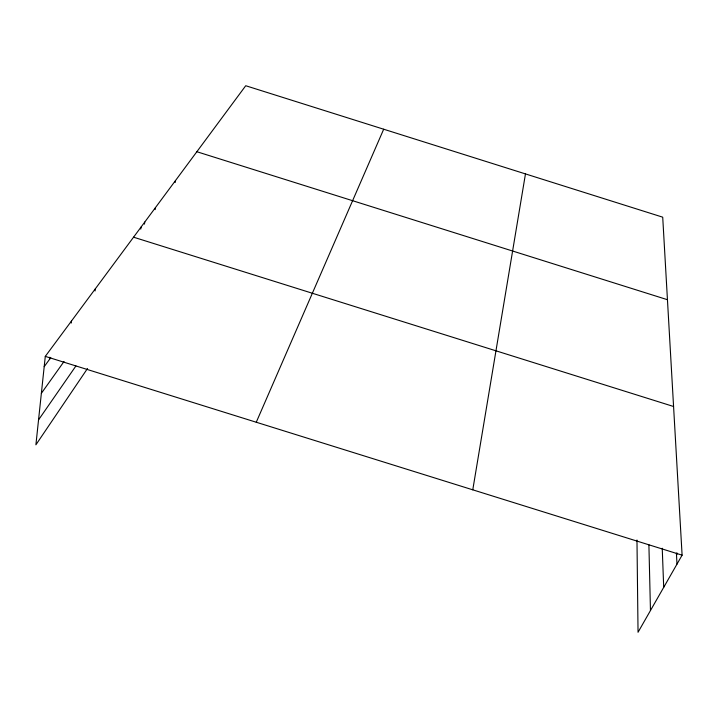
<?xml version="1.0" encoding="UTF-8"?>
<svg xmlns="http://www.w3.org/2000/svg" width="718" height="718" viewBox="0 0 718 718"><rect width="100%" height="100%" fill="white"/><g stroke="black" fill="none" stroke-linecap="round" stroke-linejoin="round"><path stroke-width="1.08" d="M636.974 540.026L638.042 632.271L682.1 555.167L662.714 217.177L245.727 85.729L45.288 356.379L35.9 444.81L87.506 368.496M49.596 359.278L49.82 357.232M71.208 323.064L71.441 321.054M95.063 290.961L95.35 288.78M140.764 229.087L141.078 227.032M144.444 224.115L144.758 222.059M155.142 209.62L155.465 207.601M472.776 489.82L525.468 173.909M175.183 182.498L175.515 180.523M256.263 422.238L383.69 129.213M676.509 554.96L677.523 553.174M38.548 419.877L75.92 365.947M41.366 393.32L64.019 361.504M44.193 366.656L50.772 357.672M133.548 237.191L673.574 406.496M45.288 356.379L682.1 555.167M196.849 151.722L667.453 299.711M676.401 552.968L676.984 564.124M662.238 548.247L663.701 587.369M648.901 544.8L650.463 610.524"/></g></svg>
